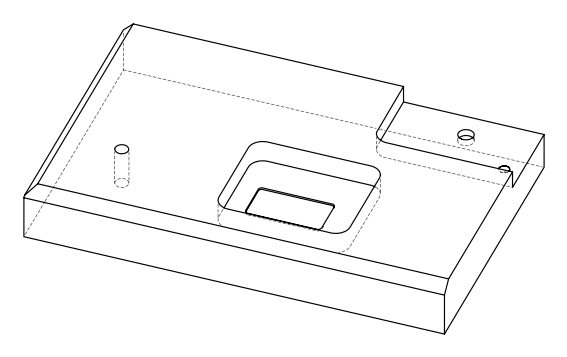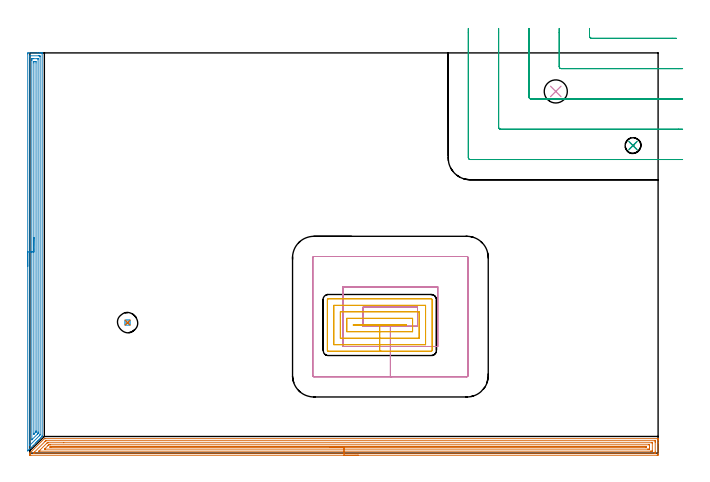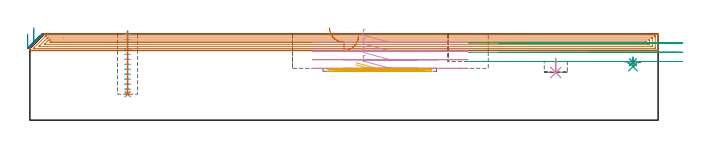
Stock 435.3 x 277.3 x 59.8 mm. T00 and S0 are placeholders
(PLAN: 10 operations, 7 tool changes, 42.2 min)
(1 AREA_MILL | FG_CHAMFER_SURFACE | UGT0205_001 | 17.4 min | 28760 mm3)
(2 AREA_MILL_1 | FG_CHAMFER_SURFACE_1 | UGT0205_001 | 8.89 min | 13453 mm3)
(3 MILL_CORNER_NOTCH_RECTANGULAR | CORNER_NOTCH_RECTANGULAR | UGT0201_006 | Follow Part, ap 7, ae 75% | 5.04 min | 244618 mm3)
(4 MILL_RECTANGULAR_POCKET | POCKET_RECTANGULAR_STRAIGHT | UGT0201_006 | Follow Part, ap 7, ae 75% | 6.43 min | 356282 mm3)
(5 MILL_RECTANGULAR_POCKET_1 | POCKET_RECTANGULAR_STRAIGHT_1 | NXT0201_008 | Follow Part, ap 1.5, ae 75% | 3.13 min | 6615 mm3)
(6 MILL_BLIND_HOLE_FROM_SOLID_MATERIAL | STEP1POCKET | NXT0201_010 | Spiral | 1.03 min | 6348 mm3)
(7 BORE_BLIND_HOLE | STEP1POCKET | UGT0332_073 | 0.18 min | 0 mm3)
(8 SPOT_DRILL | STEP1POCKET_1 | NXT0321_9005460120000 | 0.03 min | 4 mm3)
(9 DRILL_BLIND_HOLE_INTO_CENTER | STEP1POCKET_1 | UGT0301_221 | 0.03 min | 83 mm3)
(10 INDEXABLE_INSERT_DRILL_BLIND_HOLE_FROM_SOLID | STEP1POCKET_2 | NXT0302_003 | 0.04 min | 1495 mm3)
(TOOL UGT0205_001 | Chamfer Mill 20 x 3 x 45 deg. | D20 FL50 Z2)
(TOOL UGT0201_006 | End Mill 28 mm | D28 FL25 Z2)
(TOOL NXT0201_008 | ENDMILL 6mm [2P460-0600-NA 1630] | D6 FL26 Z6)
(TOOL NXT0201_010 | ENDMILL 10mm [2P460-1000-NA 1630] | D10 FL30 Z6)
(TOOL UGT0332_073 | 13.8 mm Rough Boring Bar | D13.8)
(TOOL NXT0321_9005460120000 | NC Spot Drill, 142deg, 12mm, Carbide, Uncoated | D12 PA142 FL30 Z2)
(TOOL UGT0301_221 | Twist Drill 10.9 mm | D10.9 PA118 FL92 Z2)
(TOOL NXT0302_003 | Index. Insert Drill 16mm [880-D1600L20-05] | D16 PA176 FL80 Z2)
(OP 1 AREA_MILL)
G17 G21 G94 G90
T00 M6
G54
G17 G0 G90 X227.65 Y-1.5 S1061 M3
G43 Z69.8 H0
Z58.3
G94 G1 X227.612 Z57.428 F250.
X227.498 Z56.563
X227.309 Z55.712
X227.047 Z54.88
X226.713 Z54.074
X226.31 Z53.3
X225.841 Z52.564
X225.31 Z51.872
X224.721 Z51.229
X224.078 Z50.64
X223.386 Z50.108
X222.65 Z49.64
X221.876 Z49.237
X221.07 Z48.903
X220.238 Z48.641
X219.386 Z48.452
X218.522 Z48.338
X217.65 Z48.3
X0.615
X0.4 Y-1.499 Z48.301
X0.169 Y-1.496 Z48.304
X0.003 Y-1.491 Z48.305
X0. Y-1.374 Z48.422
Y-1.208 Z48.587
Y-0.189 Z49.61
X0.001 Y-0.008 Z49.789
X0.02 Y0.021 Z49.818
X9.984 Y9.984 Z59.783
X9.997 Y9.994 Z59.79
X10.44 Y10. Z59.8
X435.131
X435.292 Y9.997 Z59.788
X435.293 Y9.994 Z59.784
X435.3 Y9.654 Z59.453
Y9.326 Z59.125
Y8.66 Z58.455
Y7.445 Z57.242
Y6.896 Z56.69
Y-0.767 Z49.03
X435.297 Y-1.042 Z48.756
X435.29 Y-1.492 Z48.306
X435.144 Y-1.495 Z48.303
X434.685 Y-1.5 Z48.3
X217.65
Y-0.086 Z49.714
X3.22
X2.583 Y-0.081 Z49.719
X2.401 Y-0.079 Z49.721
Y-0.059 Z49.741
Y-0.05 Z49.75
X2.789 Y0.339 Z50.139
X3.172 Y0.722 Z50.522
X10.44 Y7.99 Z57.79
X10.778 Y8.326 Z58.126
X10.967 Y8.509 Z58.309
X11.034 Y8.572 Z58.372
X11.129 Y8.579 Z58.379
X11.333 Y8.584 Z58.384
X11.408 Y8.585 Z58.385
X432.899
X432.975
X433.271 Y8.579 Z58.379
X433.29 Y8.483 Z58.283
X433.297 Y8.266 Z58.066
X433.299 Y7.778 Z57.578
X433.3 Y7.381 Z57.181
X433.299 Y0.722 Z50.522
X433.298 Y0.328 Z50.128
X433.29 Y-0.068 Z49.732
X433.277 Y-0.079 Z49.721
X433.256 Y-0.082 Z49.718
X433.205 Y-0.085 Z49.715
X433.103 Y-0.086 Z49.714
X432.899
X217.65
Y1.328 Z51.128
X6.867 Y1.329 Z51.129
X6.251 Y1.33 Z51.13
X6.249 Y1.332 Z51.132
X6.246 Y1.335 Z51.135
X6.507 Y1.604 Z51.404
X6.684 Y1.785 Z51.585
X6.867 Y1.968 Z51.768
X11.566 Y6.666 Z56.466
X11.799 Y6.896 Z56.696
X12.015 Y7.104 Z56.904
X12.091 Y7.165 Z56.965
X12.226 Y7.166 Z56.966
X12.841 Y7.171 Z56.971
X23.488
X430.833
X431.112 Y7.17 Z56.97
X431.205 Y7.168 Z56.968
X431.277 Y7.165 Z56.965
X431.29 Y7.162 Z56.962
X431.294 Y7.134 Z56.934
X431.297 Y7.081 Z56.881
X431.299 Y6.896 Z56.696
X431.3 Y6.71 Z56.51
X431.299 Y1.604 Z51.404
X431.296 Y1.422 Z51.222
X431.29 Y1.358 Z51.158
X431.279 Y1.335 Z51.135
X431.251 Y1.334 Z51.134
X431.112 Y1.331 Z51.131
X430.498 Y1.329 Z51.129
X430.219 Y1.328 Z51.128
X217.65
Y2.743 Z52.543
X10.801
X10.44 Y2.744 Z52.544
X10.176 Y2.746 Z52.546
X10.124 Y2.749 Z52.549
X10.141 Y2.781 Z52.581
X10.202 Y2.846 Z52.646
X10.44 Y3.091 Z52.891
X12.482 Y5.132 Z54.932
X12.802 Y5.445 Z55.245
X13.119 Y5.75 Z55.55
X13.383 Y5.754 Z55.554
X14.012 Y5.757 Z55.557
X14.272
X428.693 Y5.756 Z55.556
X429.174 Y5.752 Z55.552
X429.281 Y5.75 Z55.55
X429.29 Y5.564 Z55.364
X429.3 Y5.158 Z54.958
Y5.132 Z54.932
Y3.394 Z53.194
Y2.94 Z52.74
X429.298 Y2.833 Z52.633
X429.294 Y2.78 Z52.58
X429.291 Y2.757 Z52.557
X429.274 Y2.75 Z52.55
X429.063 Y2.746 Z52.546
X428.433 Y2.743 Z52.543
X428.173
X217.65
Y4.157 Z53.957
X14.044 Y4.158 Z53.958
X14.012 Y4.16 Z53.96
X13.99 Y4.163 Z53.963
X13.995 Y4.185 Z53.985
X14.012 Y4.213 Z54.013
X14.031 Y4.232 Z54.032
X14.05 Y4.25 Z54.05
X14.156 Y4.336 Z54.136
X14.528 Y4.341 Z54.141
X14.717 Y4.343 Z54.143
X426.741
X426.929 Y4.341 Z54.141
X427.29 Y4.335 Z54.135
X427.292 Y4.25 Z54.05
X427.29 Y4.176 Z53.976
X427.024 Y4.164 Z53.964
X426.835 Y4.158 Z53.958
X426.741 Y4.157 Z53.957
X426.647
X217.65
X216.778 Z53.995
X215.913 Z54.109
X215.062 Z54.298
X214.23 Z54.56
X213.424 Z54.894
X212.65 Z55.297
X211.914 Z55.765
X211.222 Z56.296
X210.579 Z56.886
X209.99 Z57.529
X209.458 Z58.221
X208.99 Z58.957
X208.587 Z59.731
X208.253 Z60.537
X207.991 Z61.369
X207.802 Z62.22
X207.688 Z63.085
X207.65 Z63.957
G0 Z69.8
M5
M2
(OP 2 AREA_MILL_1)
G17 G21 G94 G90
T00 M6
G54
G17 G0 G90 X-1.5 Y129.4 S1061 M3
G43 Z69.8 H0
Z59.8
G94 G1 Y129.438 Z58.928 F250.
Y129.552 Z58.064
Y129.741 Z57.212
Y130.003 Z56.38
Y130.337 Z55.574
Y130.74 Z54.8
Y131.208 Z54.064
Y131.74 Z53.372
Y132.329 Z52.729
Y132.972 Z52.14
Y133.664 Z51.609
Y134.4 Z51.14
Y135.174 Z50.737
Y135.98 Z50.403
Y136.812 Z50.141
Y137.663 Z49.952
Y138.528 Z49.838
Y139.4 Z49.8
Y276.669
X-1.497 Y277.007 Z49.802
X-1.492 Y277.29 Z49.806
X-1.206 Y277.3 Z50.091
X5.278 Z56.573
X6.691 Z57.987
X7.056 Z58.351
X7.786 Z59.086
X8.044 Z59.343
X8.456 Y277.293 Z59.747
X8.504 Y277.29 Z59.795
X8.5 Y277.12 Z59.8
Y11.961
X8.506 Y11.512 Z59.793
X8.407 Y11.406 Z59.705
X7.559 Y10.559 Z58.859
X7.181 Y10.179 Z58.477
X6.648 Y9.648 Z57.948
X6.287 Y9.285 Z57.583
X5.738 Y8.738 Z57.037
X5.392 Y8.391 Z56.689
X4.827 Y7.827 Z56.127
X4.093 Y7.092 Z55.392
X2.315 Y5.314 Z53.614
X0.92 Y3.919 Z52.219
X-0.422 Y2.578 Z50.877
X-1.389 Y1.611 Z49.909
X-1.491 Y1.512 Z49.805
X-1.498 Y1.629 Z49.802
X-1.499 Y1.684 Z49.801
X-1.5 Y1.795 Z49.8
Y139.4
X-0.086 Z51.214
X-0.085 Y274.881 Z51.215
X-0.084 Y274.91 Z51.216
X-0.056 Y275.29 Z51.244
X0.418 Y275.299 Z51.718
X6.167 Y275.3 Z57.467
X6.64 Y275.299 Z57.94
X7.056 Y275.29 Z58.356
X7.084 Y274.881 Z58.384
X7.085 Y274.851 Z58.385
Y12.862
X7.084 Y12.833 Z58.384
X7.056 Y12.517 Z58.356
X6.786 Y12.239 Z58.086
X6.518 Y11.968 Z57.818
X0.258 Y5.708 Z51.558
X0.099 Y5.552 Z51.399
X-0.056 Y5.406 Z51.244
X-0.084 Y5.708 Z51.216
X-0.085 Y5.738 Z51.215
X-0.086 Y139.4 Z51.214
X1.328 Z52.628
X1.329 Y272.198 Z52.629
X1.33 Y272.593 Z52.63
X1.333 Y273.092 Z52.633
X1.336 Y273.281 Z52.636
X1.522 Y273.294 Z52.822
X1.722 Y273.297 Z53.022
X2.405 Y273.3 Z53.705
X2.611 Z53.911
X5.071 Z56.371
X5.278 Y273.299 Z56.578
X5.484 Y273.297 Z56.784
X5.622 Y273.292 Z56.922
X5.665 Y273.29 Z56.965
X5.667 Y273.271 Z56.967
X5.669 Y273.224 Z56.969
X5.671 Y273.092 Z56.971
Y14.65
X5.669 Y14.257 Z56.969
X5.664 Y13.756 Z56.964
X5.656 Y13.568 Z56.956
X5.562 Y13.47 Z56.862
X5.278 Y13.178 Z56.578
X1.385 Y9.285 Z52.685
X1.364 Y9.267 Z52.664
X1.349 Y9.257 Z52.649
X1.335 Y9.25 Z52.635
X1.332 Y9.265 Z52.632
X1.33 Y9.285 Z52.63
X1.329 Y9.334 Z52.629
Y9.681
X1.328 Y139.4 Z52.628
X2.743 Z54.043
Y270.409
X2.747 Y271.167 Z54.047
X2.75 Y271.277 Z54.05
X2.757 Y271.291 Z54.057
X2.781 Y271.294 Z54.081
X2.836 Y271.297 Z54.136
X3.057 Y271.299 Z54.357
X3.5 Y271.3 Z54.8
X3.944 Y271.294 Z55.244
X4.163 Y271.29 Z55.463
X4.25 Y271.275 Z55.55
X4.257 Y270.409 Z55.557
Y15.545
X4.254 Y14.786 Z55.554
X4.25 Y14.65 Z55.55
X4.248 Y14.608 Z55.548
X4.21 Y14.566 Z55.51
X4.14 Y14.491 Z55.44
X4.033 Y14.383 Z55.333
X3.9 Y14.248 Z55.2
X2.935 Y13.284 Z54.235
X2.855 Y13.207 Z54.155
X2.787 Y13.143 Z54.087
X2.75 Y13.11 Z54.05
X2.743 Y13.756 Z54.043
Y139.4
Y140.272 Z54.081
Y141.136 Z54.195
Y141.988 Z54.383
Y142.82 Z54.646
Y143.626 Z54.98
Y144.4 Z55.382
Y145.136 Z55.851
Y145.828 Z56.382
Y146.471 Z56.972
Y147.06 Z57.615
Y147.591 Z58.307
Y148.06 Z59.043
Y148.463 Z59.817
Y148.797 Z60.622
Y149.059 Z61.454
Y149.248 Z62.306
Y149.362 Z63.171
Y149.4 Z64.043
G0 Z69.8
M5
M2
(OP 3 MILL_CORNER_NOTCH_RECTANGULAR)
G17 G21 G94 G90
T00 M6
G54
G17 G0 G90 X387.8 Y294.3 S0 M3
G43 Z69.8 H0
Z53.4
G94 G1 Y291.3 F250.
Y288.792 F500.
G3 X389.192 Y287.4 R1.4
G1 X444.995
X447.995 F250.
G0 Z69.8
X366.8 Y294.3
Z53.4
G1 Y291.3
Y267.793 F500.
G3 X368.193 Y266.4 R1.4
G1 X449.3
X452.3 F250.
G0 Z69.8
X345.8 Y294.3
Z53.4
G1 Y291.3
Y246.793 F500.
G3 X347.193 Y245.4 R1.4
G1 X449.3
X452.3 F250.
G0 Z69.8
X324.8 Y294.3
Z53.4
G1 Y291.3
Y225.794 F500.
G3 X326.194 Y224.4 R1.4
G1 X449.3
X452.3 F250.
G0 Z69.8
X303.8 Y294.3
Z53.4
G1 Y291.3
Y204.794 F500.
G3 X305.194 Y203.4 R1.4
G1 X449.3
X452.3 F250.
G0 Z69.8
X387.8 Y294.3
Z47.
G1 Y291.3
Y288.792 F500.
G3 X389.192 Y287.4 R1.4
G1 X444.995
X447.995 F250.
G0 Z69.8
X366.8 Y294.3
Z47.
G1 Y291.3
Y267.793 F500.
G3 X368.193 Y266.4 R1.4
G1 X449.3
X452.3 F250.
G0 Z69.8
X345.8 Y294.3
Z47.
G1 Y291.3
Y246.794 F500.
G3 X347.194 Y245.4 R1.4
G1 X449.3
X452.3 F250.
G0 Z69.8
X324.8 Y294.3
Z47.
G1 Y291.3
Y225.794 F500.
G3 X326.194 Y224.4 R1.4
G1 X449.3
X452.3 F250.
G0 Z69.8
X303.8 Y294.3
Z47.
G1 Y291.3
Y204.794 F500.
G3 X305.194 Y203.4 R1.4
G1 X449.3
X452.3 F250.
G0 Z69.8
X387.8 Y294.3
Z40.6
G1 Y291.3
Y288.792 F500.
G3 X389.192 Y287.4 R1.4
G1 X444.995
X447.995 F250.
G0 Z69.8
X366.8 Y294.3
Z40.6
G1 Y291.3
Y267.793 F500.
G3 X368.193 Y266.4 R1.4
G1 X449.3
X452.3 F250.
G0 Z69.8
X345.8 Y294.3
Z40.6
G1 Y291.3
Y246.794 F500.
G3 X347.194 Y245.4 R1.4
G1 X449.3
X452.3 F250.
G0 Z69.8
X324.8 Y294.3
Z40.6
G1 Y291.3
Y225.794 F500.
G3 X326.194 Y224.4 R1.4
G1 X449.3
X452.3 F250.
G0 Z69.8
X303.8 Y294.3
Z40.6
G1 Y291.3
Y204.794 F500.
G3 X305.194 Y203.4 R1.4
G1 X449.3
X452.3 F250.
G0 Z69.8
M5
M2
(OP 4 MILL_RECTANGULAR_POCKET)
G17 G21 G94 G90
T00 M6
G54
G17 G0 G90 X232.395 Y101.2 S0 M3
G43 Z69.8 H0
Z62.8
G94 G1 X231. Z62.426 F250.
Y87.9 Z58.862
X249.8 Z53.825
X268.6 F500.
Y101.2
X231.
Y87.9
X249.8
Y73.9
X282.6
Y115.2
X217.
Y73.9
X249.8
Y52.9
X302.8
G3 X303.6 Y53.7 R0.8
G1 Y135.4
G3 X302.8 Y136.2 R0.8
G1 X196.8
G3 X196. Y135.4 R0.8
G1 Y53.7
G3 X196.8 Y52.9 R0.8
G1 X249.8
X250.8
G0 X232.395 Y101.2 Z56.825
G1 X231. Z56.451 F250.
Y87.9 Z52.887
X249.8 Z47.85
X268.6 F500.
Y101.2
X231.
Y87.9
X249.8
Y73.9
X282.6
Y115.2
X217.
Y73.9
X249.8
Y52.9
X302.8
G3 X303.6 Y53.7 R0.8
G1 Y135.4
G3 X302.8 Y136.2 R0.8
G1 X196.8
G3 X196. Y135.4 R0.8
G1 Y53.7
G3 X196.8 Y52.9 R0.8
G1 X249.8
X250.8
G0 X232.395 Y101.2 Z50.85
G1 X231. Z50.476 F250.
Y87.9 Z46.912
X249.8 Z41.875
X268.6 F500.
Y101.2
X231.
Y87.9
X249.8
Y73.9
X282.6
Y115.2
X217.
Y73.9
X249.8
Y52.9
X302.8
G3 X303.6 Y53.7 R0.8
G1 Y135.4
G3 X302.8 Y136.2 R0.8
G1 X196.8
G3 X196. Y135.4 R0.8
G1 Y53.7
G3 X196.8 Y52.9 R0.8
G1 X249.8
X250.8
G0 X232.395 Y101.2 Z44.875
G1 X231. Z44.501 F250.
Y87.9 Z40.937
X249.8 Z35.9
X268.6 F500.
Y101.2
X231.
Y87.9
X249.8
Y73.9
X282.6
Y115.2
X217.
Y73.9
X249.8
Y52.9
X302.8
G3 X303.6 Y53.7 R0.8
G1 Y135.4
G3 X302.8 Y136.2 R0.8
G1 X196.8
G3 X196. Y135.4 R0.8
G1 Y53.7
G3 X196.8 Y52.9 R0.8
G1 X249.8
X250.8
G0 Z69.8
M5
M2
(OP 5 MILL_RECTANGULAR_POCKET_1)
G17 G21 G94 G90
T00 M6
G54
G17 G0 G90 X225.834 Y88.6 S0 M3
G43 Z69.8 H1
Z39.778
G94 G1 X242.4 Z35.339 F250.
X260.7 F500.
Y88.9
X224.1
Y88.6
X242.4
Y84.1
X265.2
Y93.4
X219.6
Y84.1
X242.4
Y79.6
X269.7
Y97.9
X215.1
Y79.6
X242.4
Y75.1
X274.2
Y102.4
X210.6
Y75.1
X242.4
Y70.6
X278.1
G3 X278.7 Y71.2 R0.6
G1 Y106.3
G3 X278.1 Y106.9 R0.6
G1 X206.7
G3 X206.1 Y106.3 R0.6
G1 Y71.2
G3 X206.7 Y70.6 R0.6
G1 X242.4
X243.4
G0 X225.834 Y88.6 Z38.339
G1 X242.4 Z33.9 F250.
X260.7 F500.
Y88.9
X224.1
Y88.6
X242.4
Y84.1
X265.2
Y93.4
X219.6
Y84.1
X242.4
Y79.6
X269.7
Y97.9
X215.1
Y79.6
X242.4
Y75.1
X274.2
Y102.4
X210.6
Y75.1
X242.4
Y70.6
X278.1
G3 X278.7 Y71.2 R0.6
G1 Y106.3
G3 X278.1 Y106.9 R0.6
G1 X206.7
G3 X206.1 Y106.3 R0.6
G1 Y71.2
G3 X206.7 Y70.6 R0.6
G1 X242.4
X243.4
G0 Z69.8
M5
M2
(OP 6 MILL_BLIND_HOLE_FROM_SOLID_MATERIAL)
G17 G21 G94 G90
T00 M6
G54
G17 G0 G90 X67.7 Y90.4 S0 M3
G43 Z69.8 H1
Z59.354
G94 G3 X68.216 Y91.834 R0.81 F250.
X66.198 Y91.643 R1.434
X66.457 Y88.898 R1.95
X66.198 Y91.643 R-1.95
X66.327 Y90.27 R0.975
X67.7 Y90.4 R0.975
G0 Z55.908
G3 X68.216 Y91.834 R0.81
X66.198 Y91.643 R1.434
X66.457 Y88.898 R1.95
X66.198 Y91.643 R-1.95
X66.327 Y90.27 R0.975
X67.7 Y90.4 R0.975
G0 Z52.462
G3 X68.216 Y91.834 R0.81
X66.198 Y91.643 R1.434
X66.457 Y88.898 R1.95
X66.198 Y91.643 R-1.95
X66.327 Y90.27 R0.975
X67.7 Y90.4 R0.975
G0 Z49.015
G3 X68.216 Y91.834 R0.81
X66.198 Y91.643 R1.434
X66.457 Y88.898 R1.95
X66.198 Y91.643 R-1.95
X66.327 Y90.27 R0.975
X67.7 Y90.4 R0.975
G0 Z45.569
G3 X68.216 Y91.834 R0.81
X66.198 Y91.643 R1.434
X66.457 Y88.898 R1.95
X66.198 Y91.643 R-1.95
X66.327 Y90.27 R0.975
X67.7 Y90.4 R0.975
G0 Z42.123
G3 X68.216 Y91.834 R0.81
X66.198 Y91.643 R1.434
X66.457 Y88.898 R1.95
X66.198 Y91.643 R-1.95
X66.327 Y90.27 R0.975
X67.7 Y90.4 R0.975
G0 Z38.677
G3 X68.216 Y91.834 R0.81
X66.198 Y91.643 R1.434
X66.457 Y88.898 R1.95
X66.198 Y91.643 R-1.95
X66.327 Y90.27 R0.975
X67.7 Y90.4 R0.975
G0 Z35.231
G3 X68.216 Y91.834 R0.81
X66.198 Y91.643 R1.434
X66.457 Y88.898 R1.95
X66.198 Y91.643 R-1.95
X66.327 Y90.27 R0.975
X67.7 Y90.4 R0.975
G0 Z31.785
G3 X68.216 Y91.834 R0.81
X66.198 Y91.643 R1.434
X66.457 Y88.898 R1.95
X66.198 Y91.643 R-1.95
X66.327 Y90.27 R0.975
X67.7 Y90.4 R0.975
G0 Z28.338
G3 X68.216 Y91.834 R0.81
X66.198 Y91.643 R1.434
X66.457 Y88.898 R1.95
X66.198 Y91.643 R-1.95
X66.327 Y90.27 R0.975
X67.7 Y90.4 R0.975
G0 Z24.892
G3 X68.216 Y91.834 R0.81
X66.198 Y91.643 R1.434
X66.457 Y88.898 R1.95
X66.198 Y91.643 R-1.95
X66.327 Y90.27 R0.975
X67.7 Y90.4 R0.975
G0 Z21.446
G3 X68.216 Y91.834 R0.81
X66.198 Y91.643 R1.434
X66.457 Y88.898 R1.95
X66.198 Y91.643 R-1.95
X66.327 Y90.27 R0.975
X67.7 Y90.4 R0.975
G0 Z18.
G3 X68.216 Y91.834 R0.81
X66.198 Y91.643 R1.434
X66.457 Y88.898 R1.95
X66.198 Y91.643 R-1.95
X66.327 Y90.27 R0.975
X67.7 Y90.4 R0.975
G0 Z69.8
M5
M2
(OP 7 BORE_BLIND_HOLE)
G17 G21 G94 G90
T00 M6
G54
G17 G0 G90 X67.7 Y90.4 S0 M3
G43 Z69.8 H0
G94 G85 G98 Z18. F250. R61.8
G80
M5
M2
(OP 8 SPOT_DRILL)
G17 G21 G94 G90
T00 M6
G54
G17 G0 G90 X417.9 Y213.1 S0 M3
G43 Z69.8 H0
G94 G81 G98 Z40.131 F250. R43.6
G80
M5
M2
(OP 9 DRILL_BLIND_HOLE_INTO_CENTER)
G17 G21 G94 G90
T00 M6
G54
G17 G0 G90 X417.9 Y213.1 S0 M3
G43 Z69.8 H0
G94 G81 G98 Z37.1 F250. R42.6
G80
M5
M2
(OP 10 INDEXABLE_INSERT_DRILL_BLIND_HOLE_FROM_SOLID)
G17 G21 G94 G90
T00 M6
G54
G17 G0 G90 X364.4 Y250.6 S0 M3
G43 Z69.8 H1
G94 G81 G98 Z33. F250. R42.6
G80
M5
M2
